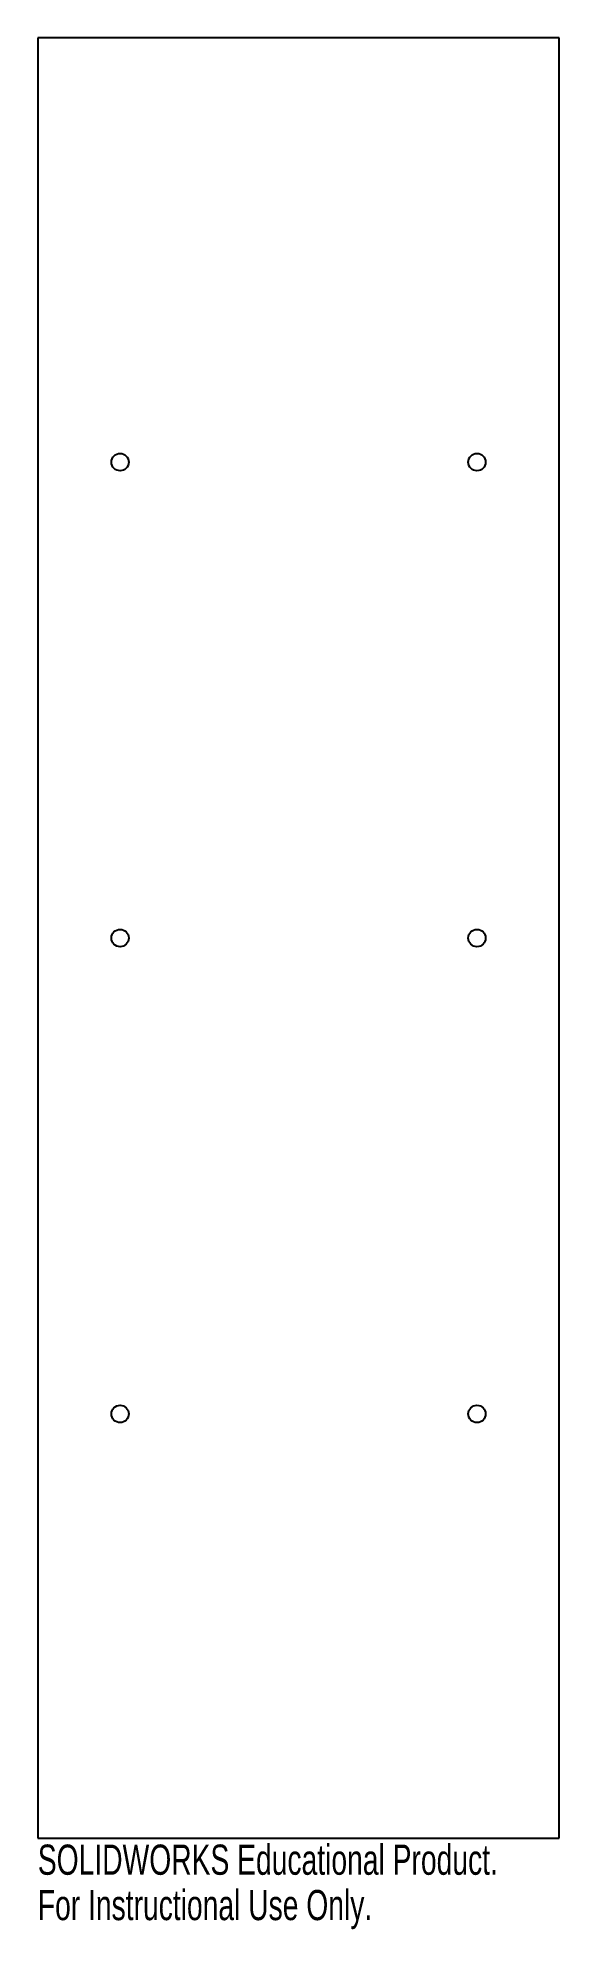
# Model space of a CAD drawing. Header units: inches. Extents: x 0 to 3.3, y -11.9 to 0.
import ezdxf

# ---------------------------------------------------------------- set-up
doc = ezdxf.new("R2010")
doc.units = ezdxf.units.IN
doc.header["$MEASUREMENT"] = 0
doc.styles.add('SLDTEXTSTYLE0', font='TXT', dxfattribs={"width": 0.7})

msp = doc.modelspace()

# ---------------------------------------------------------------- linework, layer by layer
at = {"color": 7, "linetype": 'Continuous', "lineweight": 25}
for p, q in [((0, 0), (0, -11.35)), ((3.287, 0), (0, 0)), ((3.287, -11.35), (3.287, 0)), ((0, -11.35), (3.287, -11.35))]:
    msp.add_line(p, q, dxfattribs=at)
for centre in [(0.519, -2.675), (2.769, -2.675), (0.519, -5.675), (2.769, -5.675), (0.519, -8.675), (2.769, -8.675)]:
    msp.add_circle(centre, 0.0547, dxfattribs=at)

# ---------------------------------------------------------------- texts
at = {"color": 7, "linetype": 'Continuous', "char_height": 0.1903, "attachment_point": 1, "style": 'SLDTEXTSTYLE0'}
for s, insert in [('SOLIDWORKS Educational Product.', (0, -11.39)), ('For Instructional Use Only.', (0, -11.676))]:
    msp.add_mtext(s, dxfattribs=dict(at, insert=insert))

doc.saveas('drawing.dxf')
